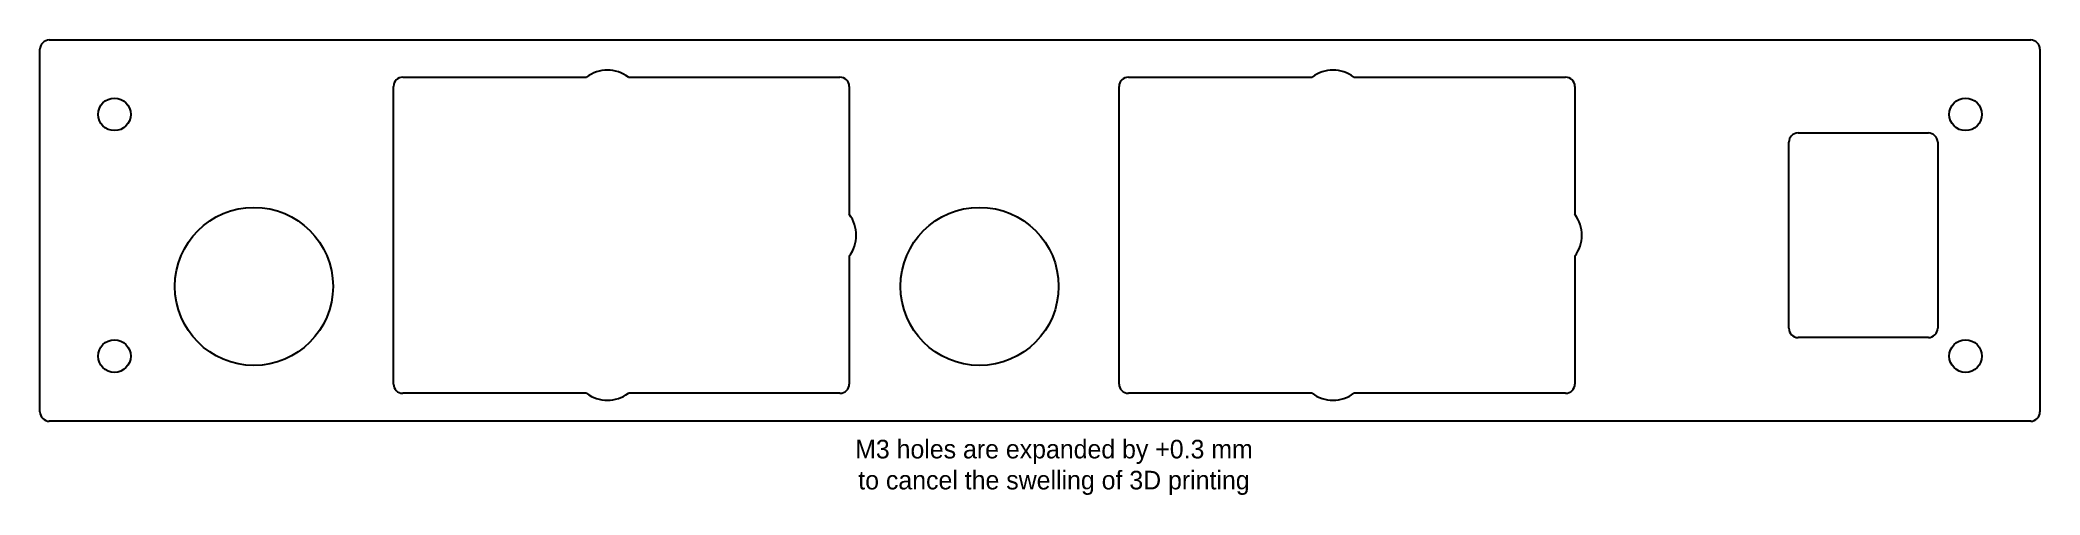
# Model space of a CAD drawing. Header units: millimetres. Extents: x 0 to 215, y -8 to 41.
import ezdxf

# ---------------------------------------------------------------- set-up
doc = ezdxf.new("R2010")
doc.units = ezdxf.units.MM
doc.layers.add('1', color=7, linetype='Continuous', lineweight=25, true_color=0x000000)
doc.layers.add('note', color=252, linetype='Continuous', lineweight=25, true_color=0xa0a0a4)
doc.styles.add('textstyle0', font='')
doc.styles.get('textstyle0').set_extended_font_data('BIZ UDPゴシック')

msp = doc.modelspace()

# ---------------------------------------------------------------- linework, layer by layer
at = {"layer": '1'}
for p, q in [((1, 41), (214, 41)), ((0, 1), (0, 40)), ((215, 40), (215, 1)), ((39, 37), (58.75, 37)), ((63.25, 37), (86, 37)), ((117, 37), (136.75, 37)), ((141.25, 37), (164, 37)), ((38, 4), (38, 36)), ((87, 36), (87, 22.25)), ((116, 4), (116, 36)), ((165, 36), (165, 22.25)), ((189, 31), (203, 31)), ((188, 10), (188, 30)), ((204, 30), (204, 10)), ((87, 17.75), (87, 4)), ((165, 17.75), (165, 4)), ((203, 9), (189, 9)), ((58.75, 3), (39, 3)), ((86, 3), (63.25, 3)), ((136.75, 3), (117, 3)), ((164, 3), (141.25, 3)), ((214, 0), (1, 0))]:
    msp.add_line(p, q, dxfattribs=at)
for centre, radius in [((8, 33), 1.75), ((207, 33), 1.75), ((23, 14.5), 8.5), ((101, 14.5), 8.5), ((8, 7), 1.75), ((207, 7), 1.75)]:
    msp.add_circle(centre, radius, dxfattribs=at)
for centre, radius, start, end in [((1, 40), 1, 90, 180), ((214, 40), 1, 0, 90), ((39, 36), 1, 90, 180), ((61, 34), 3.75, 53.1301, 126.8699), ((86, 36), 1, 0, 90), ((117, 36), 1, 90, 180), ((139, 34), 3.75, 53.1301, 126.8699), ((164, 36), 1, 0, 90), ((189, 30), 1, 90, 180), ((203, 30), 1, 0, 90), ((84, 20), 3.75, 323.1301, 36.8699), ((162, 20), 3.75, 323.1301, 36.8699), ((189, 10), 1, 180, 270), ((203, 10), 1, 270, 0), ((39, 4), 1, 180, 270), ((61, 6), 3.75, 233.1301, 306.8699), ((86, 4), 1, 270, 0), ((117, 4), 1, 180, 270), ((139, 6), 3.75, 233.1301, 306.8699), ((164, 4), 1, 270, 0), ((1, 1), 1, 180, 270), ((214, 1), 1, 270, 0)]:
    msp.add_arc(centre, radius, start, end, dxfattribs=at)

# ---------------------------------------------------------------- texts
at = {"layer": 'note', "insert": (109, -2), "char_height": 2, "attachment_point": 2, "style": 'textstyle0'}
msp.add_mtext('M3 holes are expanded by +0.3 mm\\Pto cancel the swelling of 3D printing', dxfattribs=at)

doc.saveas('drawing.dxf')
